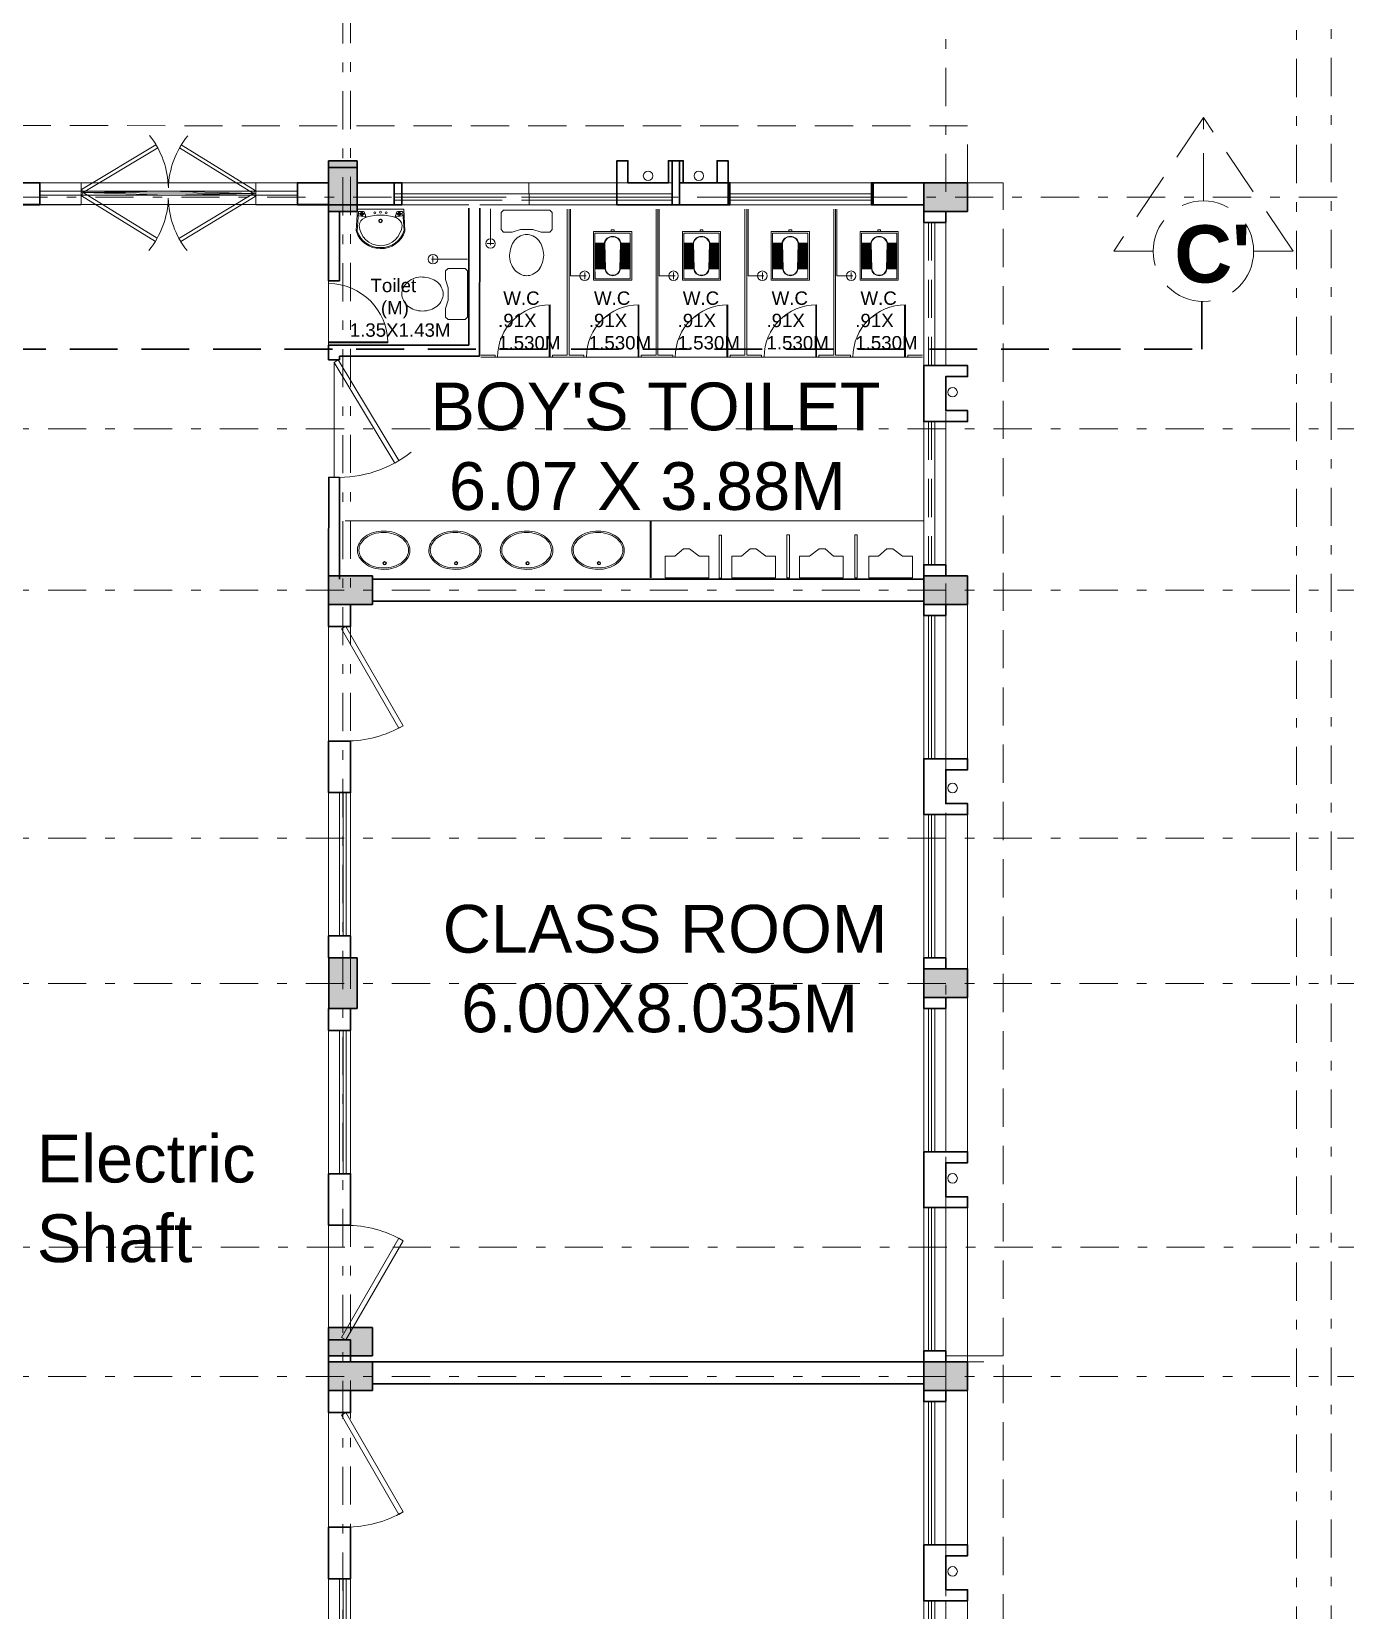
# Model space of a CAD drawing. Header units: millimetres. Extents: x 3614 to 12428, y -844 to 6844.
# Drawn here: x 5738.77 to 5752.53, y -312.84 to -296.31 of the extents above; entities that cross this region are included whole.
import ezdxf

# ---------------------------------------------------------------- set-up
doc = ezdxf.new("R2010")
doc.units = ezdxf.units.MM
doc.header["$LTSCALE"] = 40
doc.header["$MEASUREMENT"] = 0
for name, pattern in [('DASHDOT', [1, 0.5, -0.25, 0, -0.25]), ('DASHED', [0.75, 0.5, -0.25]), ('DASHED2', [0.375, 0.25, -0.125])]:
    doc.linetypes.add(name, pattern=pattern)
doc.layers.get('0').update_dxf_attribs({"linetype": 'CONTINUOUS', "lineweight": 20})
for name, color, linetype, lineweight in [('CLL LEV.', 15, 'CONTINUOUS', 18), ('Column', 252, 'CONTINUOUS', 30), ('Column Hatch', 253, 'CONTINUOUS', 13), ('CUBICAL TOILET', 160, 'CONTINUOUS', 15), ('Door', 54, 'CONTINUOUS', 18), ('elevation', 7, 'CONTINUOUS', 9), ('Fixture', 44, 'CONTINUOUS', 15), ('Furniture', 13, 'CONTINUOUS', 15), ('GRID', 134, 'DASHDOT', 13), ('Hidden', 30, 'DASHED', 18), ('Section', 72, 'DASHED2', 30), ('TEXT', 7, 'CONTINUOUS', 20), ('Ventilator', 6, 'DASHED', 18), ('Wall', 7, 'CONTINUOUS', 30), ('Window', 150, 'CONTINUOUS', 15), ('Window-Wall', 7, 'CONTINUOUS', 18)]:
    doc.layers.add(name, color=color, linetype=linetype, lineweight=lineweight)
doc.styles.add('DIM', font='arial.ttf')
doc.styles.add('L120', font='simplex.shx', dxfattribs={"height": 1})
doc.styles.add('Tabrej', font='GOTHIC.TTF')

# ---------------------------------------------------------------- blocks, each defined once
blk = doc.blocks.new('COLUMN 546')
at = {"layer": 'Column Hatch'}
h = blk.add_hatch(color=0, dxfattribs=at)
h.dxf.hatch_style = 1
h.paths.add_polyline_path([(0, 0), (0.3, 0), (0.3, 0.46), (0, 0.46)])
at = {"layer": 'Column'}
for p, q in [((0.3, 0.46), (0, 0.46)), ((0, 0.46), (0, 0)), ((0.3, 0), (0.3, 0.46)), ((0, 0), (0.3, 0))]:
    blk.add_line(p, q, dxfattribs=at)
blk = doc.blocks.new('WINDOW 1')
at = {"layer": 'CLL LEV.'}
for p, q in [((-0.115, -0.23), (-0.115, -0.46)), ((1.615, -0.23), (1.615, -0.46)), ((-0.115, -0.46), (1.615, -0.46))]:
    blk.add_line(p, q, dxfattribs=at)
at = {"layer": 'Window'}
for p, q in [((0, -0.051), (1.5, -0.051)), ((0, -0.081), (1.5, -0.081))]:
    blk.add_line(p, q, dxfattribs=at)
at = {"layer": 'Window-Wall'}
for p, q in [((0, 0), (1.5, 0)), ((0, -0.23), (0, 0)), ((1.5, 0), (1.5, -0.23)), ((0, -0.115), (1.5, -0.115)), ((1.5, -0.23), (0, -0.23))]:
    blk.add_line(p, q, dxfattribs=at)
blk = doc.blocks.new('SHAFT2')
at = {"layer": 'Fixture'}
blk.add_circle((0.302, 0.307), 0.05, dxfattribs=at)
at = {"layer": 'Wall'}
blk.add_lwpolyline([(0, 0.585), (0.46, 0.585), (0.46, 0.47), (0.23, 0.47), (0.23, 0.115), (0.46, 0.115), (0.46, 0), (0, 0), (0, 0.585)], dxfattribs=at)
blk = doc.blocks.new('VENT 2')
at = {"layer": 'Ventilator', "linetype": 'Continuous', "ltscale": 0.02}
for p, q in [((0, 0.182), (1.5, 0.182)), ((0, 0.152), (1.5, 0.152))]:
    blk.add_line(p, q, dxfattribs=at)
at = {"layer": 'Window-Wall'}
for p, q in [((0, 0.23), (1.5, 0.23)), ((0, 0), (0, 0.23)), ((1.5, 0.23), (1.5, 0)), ((0, 0.115), (1.5, 0.115)), ((1.5, 0), (0, 0))]:
    blk.add_line(p, q, dxfattribs=at)
blk = doc.blocks.new('*U18')
for p, q in [((0, 0), (0, -6)), ((40, 0), (40, -6))]:
    blk.add_line(p, q)
blk.add_lwpolyline([(0, 0), (34.64, 20), (35.52, 18.48), (0.87, -1.52)], close=True)
blk.add_arc((0, 0), 40, 0, 30)
blk = doc.blocks.new('DOOR1')
at = {"layer": 'Door'}
blk.add_line((0, 0), (1.2, 0), dxfattribs=at)
at = {"layer": 'Door', "xscale": 0.0300000000000013, "yscale": 0.0300000000000013, "zscale": 0.0300000000000013}
blk.add_blockref('*U18', (0, 0.18), dxfattribs=at)
blk = doc.blocks.new('class 1')
at = {"layer": 'Wall'}
for points in [[(0.23, -0.035), (0, -0.035), (0, -0.265), (0.23, -0.265), (0.23, -0.035)], [(0.23, -1.465), (0, -1.465), (0, -2.005), (0.23, -2.005), (0.23, -1.465)], [(0.23, -3.505), (0, -3.505), (0, -3.735), (0.23, -3.735), (0.23, -3.505)]]:
    blk.add_lwpolyline(points, dxfattribs=at)
at = {"layer": 'Wall', "rotation": 270}
for name, p in [('DOOR1', (0, -0.265)), ('VENT 2', (0, -2.005))]:
    blk.add_blockref(name, p, dxfattribs=at)
blk = doc.blocks.new('COLM 530')
at = {"layer": 'Column Hatch'}
h = blk.add_hatch(color=0, dxfattribs=at)
h.dxf.hatch_style = 1
h.paths.add_polyline_path([(5443.518, -633.795), (5443.218, -633.795), (5443.218, -634.325), (5443.518, -634.325)])
at = {"layer": 'Column'}
for p, q in [((5443.518, -633.795), (5443.218, -633.795)), ((5443.218, -633.795), (5443.218, -634.325)), ((5443.518, -634.325), (5443.518, -633.795)), ((5443.218, -634.325), (5443.518, -634.325))]:
    blk.add_line(p, q, dxfattribs=at)
blk = doc.blocks.new('BDHVBFH')
at = {"layer": 'Section', "color": 7, "linetype": 'ByBlock', "lineweight": 20, "ltscale": 0.05}
for p, q in [((5432.399, -574.787), (5431.461, -576.186)), ((5432.399, -575.66), (5432.399, -574.787)), ((5433.338, -576.186), (5432.399, -574.787)), ((5431.873, -576.186), (5431.461, -576.186)), ((5433.338, -576.186), (5432.925, -576.186))]:
    blk.add_line(p, q, dxfattribs=at)
blk.add_circle((5432.399, -576.186), 0.526, dxfattribs=at)
blk = doc.blocks.new('SEC CC')
at = {"layer": 'Section', "ltscale": 0.05}
for p, q in [((5650.526, -526.426), (5650.526, -525.926)), ((5675.879, -526.426), (5675.879, -525.926)), ((5650.526, -526.426), (5675.879, -526.426))]:
    blk.add_line(p, q, dxfattribs=at)
at = {"layer": 'Section'}
for p in [(218.124, 50.786), (243.496, 50.786)]:
    blk.add_blockref('BDHVBFH', p, dxfattribs=at)
at = {"layer": 'Section', "char_height": 0.6, "attachment_point": 1, "rotation": 1.0017, "style": 'Tabrej'}
for s, insert in [('{\\fArial|b1|i0|c0|p34;C}', (5650.265, -525.077)), ("{\\fArial|b1|i0|c0|p34;C'}", (5675.585, -525.134))]:
    blk.add_mtext_dynamic_manual_height_columns(s, width=20.54056, gutter_width=5, heights=[0], dxfattribs=dict(at, insert=insert))
blk = doc.blocks.new('GRID TY6')
at = {"layer": 'GRID', "lineweight": 18, "ltscale": 0.02}
for p, q in [((5453.3278, -290.0307), (5453.3278, -340.9309)), ((5447.0178, -290.2754), (5447.0178, -340.9309)), ((5447.0978, -290.2724), (5447.0978, -340.9309)), ((5457.3628, -291.727), (5457.3628, -340.9309)), ((5457.0008, -291.7377), (5457.0008, -340.9309)), ((5432.7255, -295.8856), (5508.2295, -295.8856)), ((5508.2295, -300.0006), (5432.7255, -300.0006)), ((5508.2295, -304.1156), (5432.7249, -304.1156)), ((5508.2295, -308.2306), (5432.7255, -308.2306))]:
    blk.add_line(p, q, dxfattribs=at)
at = {"layer": 'GRID', "color": 190, "lineweight": 18, "ltscale": 0.02}
for p, q in [((5508.2295, -298.3106), (5432.3268, -298.3106)), ((5508.2295, -302.5959), (5432.6614, -302.5959)), ((5508.2388, -306.8766), (5432.6783, -306.8766))]:
    blk.add_line(p, q, dxfattribs=at)
blk = doc.blocks.new('SHAFT')
at = {"layer": 'Fixture'}
blk.add_circle((-0.328, 0.302), 0.05, dxfattribs=at)
at = {"layer": 'Wall'}
blk.add_lwpolyline([(-0.655, 0), (-0.655, 0.46), (-0.54, 0.46), (-0.54, 0.23), (-0.115, 0.23), (-0.115, 0.46), (0, 0.46), (0, 0), (-0.655, 0)], dxfattribs=at)
blk = doc.blocks.new('Door - Left Hung 36 in.')
at = {"layer": 'Door'}
blk.add_line((0.75, -1.3), (35.93, -1.3), dxfattribs=at)
blk.add_lwpolyline([(0.75, -1.3), (0, 0), (31.18, 18), (31.93, 16.7)], close=True, dxfattribs=at)
blk.add_arc((0, 0), 36, 0, 37.31013, dxfattribs=at)
blk = doc.blocks.new('ENGLISH SHEET')
at = {"layer": 'Fixture'}
for p, q in [((4663.798, 251.204), (4663.773, 251.179)), ((4663.773, 251.179), (4663.773, 250.696)), ((4663.976, 251.204), (4663.798, 251.204)), ((4664.002, 251.179), (4663.976, 251.204)), ((4663.976, 251.001), (4664.002, 251.09)), ((4664.002, 251.09), (4664.002, 251.179)), ((4663.976, 250.874), (4663.976, 251.001)), ((4663.976, 251.001), (4663.976, 250.874)), ((4664.002, 250.785), (4663.976, 250.874)), ((4664.002, 250.696), (4664.002, 250.785)), ((4663.773, 250.696), (4663.798, 250.67)), ((4663.798, 250.67), (4663.976, 250.67)), ((4663.976, 250.67), (4664.002, 250.696))]:
    blk.add_line(p, q, dxfattribs=at)
blk.add_lwpolyline([(4664.459, 250.937, 0.117036), (4664.443, 251.003, 0.104338), (4664.396, 251.063, 0.09029), (4664.321, 251.105, 0.09898), (4664.243, 251.115, 0.08237), (4664.159, 251.101, 0.09029), (4664.09, 251.063, 0.104338), (4664.043, 251.003, 0.117036), (4664.027, 250.937, 0.117036), (4664.043, 250.871, 0.104338), (4664.09, 250.811, 0.09029), (4664.159, 250.773, 0.08237), (4664.243, 250.759, 0.08237), (4664.327, 250.773, 0.09029), (4664.396, 250.811, 0.104338), (4664.443, 250.871, 0.117036)], format="xyb", close=True, dxfattribs=at)
blk = doc.blocks.new('RSA BASIN 9')
for points in [[(-0.1, -16.2, 0.340881), (10.04, -9, 0.074195), (10.06, -8.89), (9.53, 0), (-9.54, 0), (-10.02, -8.77, 0.082611), (-9.96, -9.15, 0.330812), (-0.1, -16.2)], [(0, -15.03, 0.391482), (8.86, -6.67, 0.252869), (6.53, -3.51, 0.087242), (0.02, -2.46, 0.079484), (-6.53, -3.51, 0.2542), (-8.82, -6.67, 0.39026), (0, -15.03)], [(-8.57, -1.96, -0.907437), (-8.45, -1.81), (-7.52, -2.57, -0.907437), (-7.64, -2.72)], [(-8.2, -1.64, -0.907437), (-8.07, -1.49), (-7.14, -2.25, -0.907437), (-7.27, -2.4)], [(-7.82, -1.32, -0.907437), (-7.7, -1.17), (-6.77, -1.93, -0.907437), (-6.89, -2.08)], [(7.82, -1.32, 0.907437), (7.7, -1.17), (6.77, -1.93, 0.907437), (6.89, -2.08)], [(8.2, -1.64, 0.907437), (8.07, -1.49), (7.14, -2.25, 0.907437), (7.27, -2.4)], [(8.57, -1.96, 0.907437), (8.45, -1.81), (7.52, -2.57, 0.907437), (7.64, -2.72)]]:
    blk.add_lwpolyline(points, format="xyb", close=True)
for points in [[(-5.93, -3.31), (-6.16, -2.95, -0.183787), (-6.22, -2.68, 0.126662), (-6.25, -2.43), (-6.59, -1.44, 0.35453), (-7.05, -0.98), (-8.75, -0.98, 0.414214), (-9.14, -1.37), (-9.56, -9.09, 0.329849), (-0.07, -15.81, 0.338736), (9.65, -8.94, 0.075632), (9.66, -8.82), (9.14, -1.37, 0.414214), (8.75, -0.98), (7.05, -0.98, 0.35453), (6.59, -1.44), (6.25, -2.43, 0.126662), (6.22, -2.68, -0.183787), (6.16, -2.95), (5.93, -3.31)], [(-6.18, -3.39), (-6.24, -3.29, 0.220542), (-6.52, -3.11), (-8.75, -2.78, -0.361119), (-9.19, -2.35)], [(6.18, -3.39), (6.24, -3.29, -0.220542), (6.52, -3.11), (8.75, -2.78, 0.358803), (9.21, -2.33, 0.358803)]]:
    blk.add_lwpolyline(points, format="xyb")
for centre, radius in [((-2.35, -1.56), 0.399), ((0, -4.82), 0.771), ((0, -4.82), 0.602), ((0, -1.23), 0.399), ((2.28, -1.51), 0.399)]:
    blk.add_circle(centre, radius)
blk = doc.blocks.new('RSA CL6')
for p, q in [((5.51, 3.48), (5.51, 7.28)), ((5.91, 3.47), (5.91, 7.28)), ((6.3, 3.46), (6.3, 7.28)), ((6.69, 3.45), (6.69, 7.28)), ((7.09, 3.44), (7.09, 7.28)), ((7.48, 3.43), (7.48, 7.28)), ((7.87, 3.42), (7.87, 7.28)), ((8.27, 3.41), (8.27, 7.28)), ((8.66, 3.4), (8.66, 7.28)), ((9.06, 3.39), (9.06, 7.28)), ((9.45, 3.38), (9.45, 7.28)), ((9.84, 3.37), (9.84, 7.28)), ((10.24, 3.36), (10.24, 7.28)), ((10.63, 3.35), (10.63, 7.28)), ((11.02, 3.34), (11.02, 7.28)), ((11.42, 3.33), (11.42, 7.28)), ((11.81, 3.32), (11.81, 7.28)), ((12.2, 3.31), (12.2, 7.28)), ((12.6, 3.31), (12.6, 7.28)), ((12.99, 3.3), (12.99, 7.28)), ((13.39, 3.29), (13.39, 7.28)), ((13.78, 3.28), (13.78, 7.28)), ((14.17, 3.27), (14.17, 7.28)), ((14.57, 3.26), (14.57, 7.28)), ((14.96, 3.25), (14.96, 7.28)), ((15.35, 3.24), (15.35, 7.28)), ((15.75, 3.23), (15.75, 7.28)), ((16.14, 3.22), (16.14, 7.28)), ((16.14, 7.28), (16.14, 3.22)), ((5.51, -7.28), (5.51, -3.47)), ((5.91, -7.28), (5.91, -3.45)), ((6.3, -7.28), (6.3, -3.44)), ((6.69, -7.28), (6.69, -3.43)), ((7.09, -7.28), (7.09, -3.42)), ((7.48, -7.28), (7.48, -3.41)), ((7.87, -7.28), (7.87, -3.4)), ((8.27, -7.28), (8.27, -3.39)), ((8.66, -7.28), (8.66, -3.38)), ((9.06, -7.28), (9.06, -3.37)), ((9.45, -7.28), (9.45, -3.36)), ((9.84, -7.28), (9.84, -3.34)), ((10.24, -7.28), (10.24, -3.33)), ((10.63, -7.28), (10.63, -3.32)), ((11.02, -7.28), (11.02, -3.31)), ((11.42, -7.28), (11.42, -3.3)), ((11.81, -7.28), (11.81, -3.29)), ((12.2, -7.28), (12.2, -3.28)), ((12.6, -7.28), (12.6, -3.27)), ((12.99, -7.28), (12.99, -3.26)), ((13.39, -7.28), (13.39, -3.24)), ((13.78, -7.28), (13.78, -3.23)), ((14.17, -7.28), (14.17, -3.22)), ((14.57, -7.28), (14.57, -3.21)), ((14.96, -7.28), (14.96, -3.2)), ((15.35, -7.28), (15.35, -3.19)), ((15.75, -7.28), (15.75, -3.18)), ((16.14, -3.17), (16.14, -7.28)), ((16.14, -7.28), (16.14, -3.17))]:
    blk.add_line(p, q)
for points in [[(0.79, 7.87), (20.87, 7.87), (20.87, -7.87), (0.79, -7.87)], [(1.38, 7.28), (20.28, 7.28), (20.28, -7.28), (1.38, -7.28)]]:
    blk.add_lwpolyline(points, close=True)
blk.add_lwpolyline([(0.79, -0.59), (0, -0.59), (0, 0.59), (0.79, 0.59)])
for points in [[(5.51, 3.48), (16.14, 3.22, -0.899983), (16.14, -3.17), (5.54, -3.47, -0.799392)], [(5.53, 3.28), (16.13, 3.02, -0.897689), (16.12, -2.97), (5.56, -3.27, -0.793494), (5.53, 3.28)]]:
    blk.add_lwpolyline(points, format="xyb", close=True)
blk = doc.blocks.new('RH 1200')
for p, q in [((21, 0), (21, 43.3)), ((21.7, 0), (21.7, 43.3)), ((-21.7, 0), (21.7, 0)), ((21.7, 0), (21, 0))]:
    blk.add_line(p, q)
at = {"extrusion": (0, 0, -1)}
blk.add_ellipse((21.7, 0), major_axis=(-30.6, 30.6), ratio=1, start_param=5.497787, end_param=7.068583, dxfattribs=at)
blk = doc.blocks.new('HJK')
at = {"layer": 'Door', "ltscale": 20}
blk.add_line((3658.233, -481.12), (3658.908, -481.12), dxfattribs=at)
at = {"layer": 'Door', "ltscale": 20, "xscale": 0.014287499999341, "yscale": 0.014287499999341, "zscale": 0.014287499999341, "rotation": 359.999999999943}
blk.add_blockref('RH 1200', (3658.571, -481.12), dxfattribs=at)
blk = doc.blocks.new('RSA BASIN 2')
for points in [[(10.67, -8.12, 0.12976), (9.97, -5.22, 0.106426), (7.61, -2.47, 0.084431), (4.27, -0.72, 0.073534), (0, 0, 0.073534), (-4.29, -0.55, 0.084431), (-7.7, -2.16, 0.106426), (-10.17, -4.82, 0.12976), (-10.98, -7.69, 0.12976), (-10.28, -10.59, 0.106426), (-7.92, -13.34, 0.084431), (-4.58, -15.09, 0.073534), (-0.31, -15.81, 0.073534), (3.98, -15.26, 0.084431), (7.39, -13.64, 0.106426), (9.85, -10.99, 0.12976)], [(10.08, -7.9, 0.119977), (9.45, -5.5, 0.106426), (7.25, -2.94, 0.084431), (4.08, -1.28, 0.073534), (-0.01, -0.59, 0.073534), (-4.13, -1.12, 0.084431), (-7.36, -2.65, 0.106426), (-9.66, -5.12, 0.12976), (-10.39, -7.7, 0.009633), (-10.39, -7.9, 0.119977), (-9.76, -10.31, 0.106426), (-7.57, -12.87, 0.084431), (-4.4, -14.53, 0.073534), (-0.3, -15.22, 0.073534), (3.82, -14.69, 0.084431), (7.05, -13.16, 0.106426), (9.35, -10.69, 0.12976), (10.08, -8.11, 0.009633)]]:
    blk.add_lwpolyline(points, format="xyb", close=True)
for radius in [0.7, 0.479]:
    blk.add_circle((-0.47, -2.53), radius)
blk = doc.blocks.new('Urinal 1')
for p, q in [((0, 9), (9, 9)), ((0, 9), (0, -9)), ((9, 9), (9, 5)), ((12, 1), (9, 5)), ((12, -1.5), (12, 1)), ((9, -5), (12, -1.5)), ((9, -9), (9, -5)), ((0, -9), (9, -9))]:
    blk.add_line(p, q)
blk = doc.blocks.new('rtg')
at = {"layer": 'Door', "ltscale": 0.05}
blk.add_line((5064.361, -255.623), (5064.361, -256.826), dxfattribs=at)
at = {"layer": 'Door'}
blk.add_lwpolyline([(5064.361, -255.623), (5064.317, -255.597), (5063.682, -256.65), (5063.726, -256.676)], close=True, dxfattribs=at)
blk.add_arc((5064.319, -255.593), 1.234, 231.6585, 271.9391, dxfattribs=at)

msp = doc.modelspace()

# ---------------------------------------------------------------- linework, layer by layer
at = {"layer": 'CLL LEV.'}
for p, q in [((5748.3405, -298.1891), (5748.5705, -298.1891)), ((5748.3405, -298.1891), (5748.5705, -298.1891)), ((5748.3405, -299.9191), (5748.5705, -299.9191)), ((5748.3405, -300.2741), (5748.5705, -300.2741)), ((5748.3405, -302.0041), (5748.5705, -302.0041))]:
    msp.add_line(p, q, dxfattribs=at)
at = {"layer": 'CUBICAL TOILET', "ltscale": 0.01}
for p, q in [((5744.3785, -298.1661), (5744.3785, -299.6961)), ((5744.3985, -298.1661), (5744.3985, -299.6961)), ((5745.3085, -298.1661), (5745.3085, -299.6961)), ((5745.3285, -298.1661), (5745.3285, -299.6961)), ((5746.2385, -298.1661), (5746.2385, -299.6961)), ((5746.2585, -298.1661), (5746.2585, -299.6961)), ((5747.1685, -298.1661), (5747.1685, -299.6961)), ((5747.1885, -298.1661), (5747.1885, -299.6961)), ((5743.4735, -299.6961), (5743.6235, -299.6961)), ((5743.4735, -299.7161), (5743.6235, -299.7161)), ((5743.6235, -299.6961), (5743.6235, -299.7161)), ((5744.2235, -299.6961), (5744.3785, -299.6961)), ((5744.2235, -299.6961), (5744.2235, -299.7161)), ((5744.5535, -299.7161), (5744.2235, -299.7161)), ((5744.3985, -299.6961), (5744.5535, -299.6961)), ((5744.5535, -299.6961), (5744.5535, -299.7161)), ((5745.1535, -299.6961), (5745.3085, -299.6961)), ((5745.1535, -299.6961), (5745.1535, -299.7161)), ((5745.4835, -299.7161), (5745.1535, -299.7161)), ((5745.3285, -299.6961), (5745.4835, -299.6961)), ((5745.4835, -299.6961), (5745.4835, -299.7161)), ((5746.0835, -299.6961), (5746.2385, -299.6961)), ((5746.0835, -299.6961), (5746.0835, -299.7161)), ((5746.4135, -299.7161), (5746.0835, -299.7161)), ((5746.2585, -299.6961), (5746.4135, -299.6961)), ((5746.4135, -299.6961), (5746.4135, -299.7161)), ((5747.0135, -299.6961), (5747.1685, -299.6961)), ((5747.0135, -299.6961), (5747.0135, -299.7161)), ((5747.3435, -299.7161), (5747.0135, -299.7161)), ((5747.1885, -299.6961), (5747.3435, -299.6961)), ((5747.3435, -299.6961), (5747.3435, -299.7161)), ((5747.9435, -299.6961), (5748.0985, -299.6961)), ((5747.9435, -299.6961), (5747.9435, -299.7161)), ((5747.9435, -299.7184), (5747.9435, -299.7084)), ((5747.9435, -299.7161), (5748.0985, -299.7161))]:
    msp.add_line(p, q, dxfattribs=at)
at = {"layer": 'CUBICAL TOILET', "ltscale": 0.05}
for p, q in [((5745.2459, -302.0271), (5745.2459, -301.429)), ((5745.2459, -301.429), (5745.2584, -301.429)), ((5745.2584, -302.0271), (5745.2584, -301.429))]:
    msp.add_line(p, q, dxfattribs=at)
at = {"layer": 'Door'}
msp.add_line((5739.2923, -297.9928), (5741.1119, -298.0033), dxfattribs=at)
at = {"layer": 'Door', "ltscale": 20}
msp.add_line((5741.8803, -298.9159), (5741.8803, -299.5909), dxfattribs=at)
at = {"layer": 'Fixture'}
for p, q in [((5742.0524, -301.429), (5745.2459, -301.429)), ((5748.1105, -301.429), (5745.2584, -301.429))]:
    msp.add_line(p, q, dxfattribs=at)
for points in [[(5745.994, -301.5776), (5745.994, -302.0276), (5745.969, -302.0276), (5745.969, -301.5776)], [(5746.704, -301.5771), (5746.704, -302.0271), (5746.679, -302.0271), (5746.679, -301.5771)], [(5747.389, -301.5771), (5747.389, -302.0271), (5747.414, -302.0271), (5747.414, -301.5771)]]:
    msp.add_lwpolyline(points, close=True, dxfattribs=at)
at = {"layer": 'Furniture', "ltscale": 0.05}
for p, q in [((5743.5747, -298.5418), (5743.5746, -298.1633)), ((5744.411, -298.1661), (5744.411, -298.8632)), ((5745.341, -298.1661), (5745.341, -298.8632)), ((5746.271, -298.1661), (5746.271, -298.8632)), ((5747.201, -298.1661), (5747.201, -298.8632)), ((5742.9725, -298.6552), (5742.9725, -298.7235)), ((5743.5405, -298.526), (5743.6088, -298.5259)), ((5742.9566, -298.6893), (5743.3352, -298.6893)), ((5744.561, -298.8973), (5744.561, -298.829)), ((5744.6711, -298.8911), (5744.6711, -298.8227)), ((5745.491, -298.8973), (5745.491, -298.829)), ((5746.421, -298.8973), (5746.421, -298.829)), ((5747.351, -298.8973), (5747.351, -298.829)), ((5744.5769, -298.8632), (5744.411, -298.8632)), ((5745.5069, -298.8632), (5745.341, -298.8632)), ((5746.4369, -298.8632), (5746.271, -298.8632)), ((5747.3669, -298.8632), (5747.201, -298.8632))]:
    msp.add_line(p, q, dxfattribs=at)
for centre in [(5743.5747, -298.5259), (5742.9725, -298.6893), (5744.561, -298.8632), (5745.491, -298.8632), (5746.421, -298.8632), (5747.351, -298.8632)]:
    msp.add_circle(centre, 0.05, dxfattribs=at)
at = {"layer": 'Hidden', "ltscale": 0.02}
for p, q in [((5748.5705, -297.2943), (5737.8455, -297.2912)), ((5748.5705, -297.8887), (5748.5705, -297.2943)), ((5748.5705, -297.8887), (5748.9406, -297.8887)), ((5748.9406, -310.1721), (5748.9406, -297.8887)), ((5748.3406, -310.2341), (5748.9406, -310.2341)), ((5748.9406, -318.466), (5748.9406, -310.2341))]:
    msp.add_line(p, q, dxfattribs=at)
at = {"layer": 'Hidden', "ltscale": 0.05}
msp.add_line((5748.3406, -310.1721), (5748.9406, -310.1721), dxfattribs=at)
at = {"layer": 'Ventilator', "ltscale": 0.02}
for p, q in [((5743.3156, -298.041), (5742.5656, -298.041)), ((5743.3156, -298.071), (5742.5656, -298.071)), ((5744.898, -298.0411), (5742.648, -298.0411)), ((5744.898, -298.0711), (5742.648, -298.0711)), ((5748.1615, -298.3041), (5748.1615, -299.8041)), ((5748.1915, -298.3041), (5748.1915, -299.8041)), ((5748.1615, -300.3891), (5748.1615, -301.8891)), ((5748.1915, -300.3891), (5748.1915, -301.8891))]:
    msp.add_line(p, q, dxfattribs=at)
at = {"layer": 'Wall', "ltscale": 0.05}
for p, q in [((5743.3465, -299.5891), (5743.3467, -298.1541)), ((5743.4615, -299.7061), (5743.4617, -298.1541)), ((5741.8805, -298.1891), (5741.8805, -298.9159)), ((5741.9953, -298.9159), (5741.9953, -298.1891)), ((5741.8803, -298.9159), (5741.9953, -298.9159)), ((5741.8803, -298.9159), (5741.9953, -298.9159)), ((5741.8802, -299.7441), (5741.8803, -299.5909)), ((5741.8803, -299.5909), (5743.3465, -299.5911)), ((5741.9952, -299.7441), (5741.8802, -299.7441)), ((5741.9952, -299.7059), (5743.4615, -299.7061)), ((5741.9952, -299.7441), (5741.9952, -299.7059)), ((5741.8805, -302.0385), (5741.8807, -300.9734)), ((5741.9957, -300.9735), (5741.8807, -300.9734)), ((5741.9955, -302.0385), (5741.9957, -300.9727))]:
    msp.add_line(p, q, dxfattribs=at)
at = {"layer": 'Wall'}
for p, q in [((5742.3405, -302.0391), (5748.1105, -302.0391)), ((5748.1105, -302.2691), (5742.3405, -302.2691)), ((5742.3405, -302.2691), (5748.1105, -302.2691)), ((5742.3405, -310.2341), (5748.1105, -310.2341)), ((5742.3405, -310.4641), (5748.1105, -310.4641))]:
    msp.add_line(p, q, dxfattribs=at)
at = {"layer": 'Wall', "ltscale": 0.05}
for points in [[(5738.8581, -298.1187), (5738.5306, -298.1187), (5738.5306, -297.8887), (5738.8581, -297.8887), (5738.8581, -298.1187)], [(5738.8581, -298.1191), (5738.5306, -298.1191), (5738.5306, -297.8891), (5738.8581, -297.8891), (5738.8581, -298.1191)], [(5738.8581, -298.1191), (5738.5306, -298.1191), (5738.5306, -297.8891), (5738.8581, -297.8891), (5738.8581, -298.1191)], [(5741.553, -298.1187), (5741.8805, -298.1187), (5741.8805, -297.8887), (5741.553, -297.8887), (5741.553, -298.1187)], [(5741.553, -298.1191), (5741.8805, -298.1191), (5741.8805, -297.8891), (5741.553, -297.8891), (5741.553, -298.1191)], [(5741.553, -298.1191), (5741.8805, -298.1191), (5741.8805, -297.8891), (5741.553, -297.8891), (5741.553, -298.1191)]]:
    msp.add_lwpolyline(points, dxfattribs=at)
for points in [[(5742.5656, -297.8889), (5742.1805, -297.8889), (5742.1805, -298.1189), (5742.5656, -298.1189)], [(5747.563, -298.1191), (5748.1105, -298.1191), (5748.1105, -297.8887), (5747.563, -297.8887)]]:
    msp.add_lwpolyline(points, close=True, dxfattribs=at)
at = {"layer": 'Wall'}
for points in [[(5742.648, -298.1191), (5742.648, -297.8891), (5742.1805, -297.8891), (5742.1805, -298.1191), (5742.648, -298.1191)], [(5746.0818, -298.1191), (5746.0818, -297.8891), (5745.553, -297.8891), (5745.553, -298.1191), (5746.0818, -298.1191)], [(5748.1105, -298.1191), (5748.1105, -297.8891), (5747.5818, -297.8891), (5747.5818, -298.1191), (5748.1105, -298.1191)], [(5748.3405, -298.1891), (5748.3405, -298.3041), (5748.1105, -298.3041), (5748.1105, -298.1891), (5748.3405, -298.1891)], [(5748.3405, -298.3041), (5748.3405, -298.1891), (5748.1105, -298.1891), (5748.1105, -298.3041), (5748.3405, -298.3041)], [(5748.3405, -302.0041), (5748.3405, -301.8891), (5748.1105, -301.8891), (5748.1105, -302.0041), (5748.3405, -302.0041)], [(5748.3405, -302.0041), (5748.3405, -301.8891), (5748.1105, -301.8891), (5748.1105, -302.0041), (5748.3405, -302.0041)], [(5742.1105, -302.3041), (5741.8805, -302.3041), (5741.8805, -302.5341), (5742.1105, -302.5341), (5742.1105, -302.3041)], [(5748.3405, -302.3041), (5748.3405, -302.4191), (5748.1105, -302.4191), (5748.1105, -302.3041), (5748.3405, -302.3041)], [(5742.1105, -303.7341), (5741.8805, -303.7341), (5741.8805, -304.2741), (5742.1105, -304.2741), (5742.1105, -303.7341)], [(5742.1105, -305.7741), (5741.8805, -305.7741), (5741.8805, -306.0041), (5742.1105, -306.0041), (5742.1105, -305.7741)], [(5748.3405, -306.1191), (5748.3405, -306.0041), (5748.1105, -306.0041), (5748.1105, -306.1191), (5748.3405, -306.1191)], [(5748.3405, -306.0041), (5748.3405, -306.1191), (5748.1105, -306.1191), (5748.1105, -306.0041), (5748.3405, -306.0041)], [(5748.3405, -306.4191), (5748.3405, -306.5341), (5748.1105, -306.5341), (5748.1105, -306.4191), (5748.3405, -306.4191)], [(5748.3405, -306.5341), (5748.3405, -306.4191), (5748.1105, -306.4191), (5748.1105, -306.5341), (5748.3405, -306.5341)], [(5742.1105, -306.7641), (5741.8805, -306.7641), (5741.8805, -306.5341), (5742.1105, -306.5341), (5742.1105, -306.7641)], [(5742.1105, -308.8041), (5741.8805, -308.8041), (5741.8805, -308.2641), (5742.1105, -308.2641), (5742.1105, -308.8041)], [(5742.1105, -310.2341), (5741.8805, -310.2341), (5741.8805, -310.0041), (5742.1105, -310.0041), (5742.1105, -310.2341)], [(5748.3405, -310.2341), (5748.3405, -310.1191), (5748.1105, -310.1191), (5748.1105, -310.2341), (5748.3405, -310.2341)], [(5748.3405, -310.5341), (5748.3405, -310.6491), (5748.1105, -310.6491), (5748.1105, -310.5341), (5748.3405, -310.5341)], [(5748.3405, -310.6491), (5748.3405, -310.5341), (5748.1105, -310.5341), (5748.1105, -310.6491), (5748.3405, -310.6491)]]:
    msp.add_lwpolyline(points, dxfattribs=at)
at = {"layer": 'Window', "ltscale": 0.05}
for p, q in [((5739.2899, -297.8891), (5738.8581, -297.8891)), ((5738.8581, -297.9776), (5741.553, -297.9776)), ((5738.8581, -297.978), (5739.2899, -297.978)), ((5739.2899, -297.8891), (5739.2899, -298.1191)), ((5741.553, -297.8891), (5741.1185, -297.8891)), ((5741.1185, -297.8891), (5741.1185, -298.1191)), ((5741.1185, -297.978), (5741.553, -297.978)), ((5738.8581, -298.0193), (5741.553, -298.0193)), ((5738.8581, -298.0197), (5739.2899, -298.0197)), ((5739.2899, -298.1191), (5738.8581, -298.1191)), ((5741.1185, -298.0197), (5741.553, -298.0197)), ((5741.553, -298.1191), (5741.1185, -298.1191))]:
    msp.add_line(p, q, dxfattribs=at)
at = {"layer": 'Window-Wall'}
for p, q in [((5742.648, -297.8891), (5742.533, -297.8891)), ((5743.3156, -297.8889), (5742.5656, -297.8889)), ((5743.3156, -298.0039), (5742.5656, -298.0039)), ((5742.648, -298.1191), (5742.648, -297.8891)), ((5742.648, -297.8891), (5744.898, -297.8891)), ((5744.898, -298.0041), (5742.648, -298.0041)), ((5744.898, -297.8891), (5744.898, -298.1191)), ((5748.1105, -297.8891), (5745.553, -297.8891)), ((5746.0818, -297.8891), (5745.9668, -297.8891)), ((5747.5818, -297.8891), (5747.6968, -297.8891)), ((5743.3467, -298.1191), (5742.648, -298.1191)), ((5744.898, -298.1191), (5743.4617, -298.1191)), ((5748.1105, -298.3041), (5748.1105, -299.8041)), ((5748.3405, -298.3041), (5748.1105, -298.3041)), ((5748.2255, -298.3041), (5748.2255, -299.8041)), ((5748.3405, -299.8041), (5748.3405, -298.3041)), ((5748.1105, -299.8041), (5748.3405, -299.8041)), ((5748.1105, -300.3891), (5748.1105, -301.8891)), ((5748.3405, -300.3891), (5748.1105, -300.3891)), ((5748.2255, -300.3891), (5748.2255, -301.8891)), ((5748.3405, -301.8891), (5748.3405, -300.3891)), ((5748.1105, -301.8891), (5748.3405, -301.8891)), ((5748.1105, -301.8891), (5748.3405, -301.8891))]:
    msp.add_line(p, q, dxfattribs=at)
at = {"layer": 'Window-Wall', "ltscale": 0.05}
msp.add_lwpolyline([(5738.8581, -298.1187), (5741.553, -298.1187), (5741.553, -297.8887), (5738.8581, -297.8887)], close=True, dxfattribs=at)

# ---------------------------------------------------------------- block references
for name, p in [('GRID TY6', (295.0127, -2.1555)), ('COLM 530', (298.6627, 327.7908))]:
    msp.add_blockref(name, p)
at = {"color": 7, "extrusion": (0, 0, -1), "xscale": -1, "zscale": -1}
msp.add_blockref('COLUMN 546', (-5741.8805, -298.1212), dxfattribs=at)
at = {"linetype": 'ByBlock', "extrusion": (0, 0, -1), "xscale": -1, "zscale": -1, "rotation": 269.9977213698144}
msp.add_blockref('SHAFT2', (-5746.063, -298.1192), dxfattribs=at)
at = {"color": 7, "extrusion": (0, 0, -1), "xscale": -1, "zscale": -1, "rotation": 90}
for p in [(-5748.1105, -297.8887), (-5748.1105, -297.8891)]:
    msp.add_blockref('COLUMN 546', p, dxfattribs=at)
at = {"color": 7, "extrusion": (0, 0, -1), "zscale": -1}
for p, rotation in [((-5741.8805, -302.3041), 90.00000000000001), ((-5748.1105, -302.3041), 90.00000000000001), ((-5748.1105, -306.4191), 90.00000000000001), ((-5741.8805, -310.1721), 90.00000000000004), ((-5741.8805, -310.5341), 90.00000000000004), ((-5748.1105, -310.5341), 90.00000000000004)]:
    msp.add_blockref('COLUMN 546', p, dxfattribs=dict(at, rotation=rotation))
at = {"linetype": 'ByBlock', "extrusion": (0, 0, -1), "zscale": -1, "rotation": 180}
msp.add_blockref('SHAFT2', (-5748.1105, -303.9191), dxfattribs=at)
at = {"linetype": 'ByBlock'}
for name, p in [('SHAFT2', (5748.1105, -308.6191)), ('class 1', (5741.8805, -310.4991)), ('SHAFT2', (5748.1105, -312.7341))]:
    msp.add_blockref(name, p, dxfattribs=at)
at = {"layer": 'CLL LEV.', "rotation": 90}
for p in [(5748.1105, -303.9191), (5748.1105, -306.0041)]:
    msp.add_blockref('WINDOW 1', p, dxfattribs=at)
at = {"layer": 'CLL LEV.', "extrusion": (0, 0, -1), "zscale": -1, "rotation": 270}
for p in [(-5748.1105, -306.5341), (-5748.1105, -308.6191), (-5748.1105, -310.6491), (-5748.1105, -312.7341)]:
    msp.add_blockref('WINDOW 1', p, dxfattribs=at)
at = {"layer": 'Door'}
for p, xscale, yscale, zscale, rotation in [((5739.2925, -297.9604), 0.02527777777113461, 0.02527777777113461, 0.02527777777113461, 1.06437811854871), ((5741.1117, -298.0348), 0.0252777777711346, 0.0252777777711346, 0.0252777777711346, 181.0643781177836)]:
    msp.add_blockref('Door - Left Hung 36 in.', p, dxfattribs=dict(at, xscale=xscale, yscale=yscale, zscale=zscale, rotation=rotation))
at = {"layer": 'Door', "extrusion": (0, 0, -1), "zscale": -0.0252777777770783}
for p, xscale, yscale, rotation in [((-5741.112, -297.97), 0.0252777777711346, 0.0252777777711346, 1.671958642822663), ((-5739.2921, -298.0251), 0.02527777777113459, 0.02527777777113459, 181.6719586420575)]:
    msp.add_blockref('Door - Left Hung 36 in.', p, dxfattribs=dict(at, xscale=xscale, yscale=yscale, rotation=rotation))
at = {"layer": 'Door', "ltscale": 20, "extrusion": (0, 0, -1), "xscale": -0.0142875000055938, "yscale": 0.0142875000055938, "zscale": -0.0142875000055938, "rotation": 89.99999998541095}
msp.add_blockref('RH 1200', (-5741.8803, -299.2538), dxfattribs=at)
at = {"layer": 'Door', "xscale": 0.8888888890196541, "yscale": 0.8888888890196541, "zscale": 0.8888888890196541}
for p in [(2491.8605, 127.946), (2492.7905, 127.946), (2493.7205, 127.946), (2494.6505, 127.946), (2495.5805, 127.946)]:
    msp.add_blockref('HJK', p, dxfattribs=at)
at = {"layer": 'Door', "xscale": -1}
msp.add_blockref('rtg', (10806.2986, -44.1475), dxfattribs=at)
at = {"layer": 'elevation', "xscale": -1}
for p, rotation in [((5994.6474, 4365.6092), 90.00298706382326), ((10407.0655, -550.7461), 359.9907298551452)]:
    msp.add_blockref('ENGLISH SHEET', p, dxfattribs=dict(at, rotation=rotation))
at = {"layer": 'Fixture', "extrusion": (0, 0, -1), "xscale": -0.0253999999957461, "yscale": 0.0253999999957461, "zscale": -0.0253999999957461, "rotation": 89.99701293600033}
for p in [(-5744.8535, -298.3807), (-5745.7835, -298.3807), (-5746.7135, -298.3807), (-5747.6435, -298.3807)]:
    msp.add_blockref('RSA CL6', p, dxfattribs=at)
at = {"layer": 'Fixture'}
for name, p, xscale, yscale, zscale, rotation in [('RSA BASIN 2', (5742.4557, -301.9372), 0.0253999999967459, 0.0253999999967459, 0.0253999999967459, 180.7446019525842), ('RSA BASIN 2', (5743.2036, -301.9372), 0.0253999999967459, 0.0253999999967459, 0.0253999999967459, 180.7446019525842), ('RSA BASIN 2', (5743.9515, -301.9372), 0.0253999999967459, 0.0253999999967459, 0.0253999999967459, 180.7446019525842), ('RSA BASIN 2', (5744.6994, -301.9372), 0.0253999999967459, 0.0253999999967459, 0.0253999999967459, 180.7446019525842), ('Urinal 1', (5745.6329, -302.0271), -0.0253999999949883, 0.0253999999949883, 0.0253999999949883, 270), ('Urinal 1', (5746.3304, -302.0271), -0.0253999999949883, 0.0253999999949883, 0.0253999999949883, 270), ('Urinal 1', (5747.0402, -302.0271), 0.0253999999949883, 0.0253999999949883, 0.0253999999949883, 90.00000000000001), ('Urinal 1', (5747.7629, -302.0271), -0.0253999999949883, 0.0253999999949883, 0.0253999999949883, 270)]:
    msp.add_blockref(name, p, dxfattribs=dict(at, xscale=xscale, yscale=yscale, zscale=zscale, rotation=rotation))
at = {"layer": 'Furniture', "ltscale": 10000, "extrusion": (0, 0, -1), "xscale": -0.0254326166754069, "yscale": 0.0254326166754069, "zscale": -0.0254326166754069, "rotation": 0.009270144841835304}
msp.add_blockref('RSA BASIN 9', (-5742.4238, -298.166), dxfattribs=at)
at = {"layer": 'Section'}
msp.add_blockref('SEC CC', (75.1438, 226.7939), dxfattribs=at)
at = {"layer": 'Wall', "extrusion": (0, 0, -1), "xscale": -1, "zscale": -1}
msp.add_blockref('SHAFT', (-5745.553, -298.1191), dxfattribs=at)
at = {"layer": 'Wall', "color": 7, "extrusion": (0, 0, -1), "xscale": -1, "zscale": -1}
msp.add_blockref('COLUMN 546', (-5741.8805, -298.1891), dxfattribs=at)
at = {"layer": 'Wall', "extrusion": (0, 0, -1), "zscale": -1}
for name, p, rotation in [('VENT 2', (-5743.978, -297.8892), 179.9977213698145), ('VENT 2', (-5741.8805, -308.2641), 90), ('DOOR1', (-5741.8805, -310.0041), 90)]:
    msp.add_blockref(name, p, dxfattribs=dict(at, rotation=rotation))
at = {"layer": 'Wall', "extrusion": (0, 0, -1), "xscale": -1, "zscale": -1}
for p, rotation in [((-5747.563, -297.8891), 179.9977213698144), ((-5747.5818, -297.8891), 180)]:
    msp.add_blockref('VENT 2', p, dxfattribs=dict(at, rotation=rotation))
at = {"layer": 'Wall', "color": 7, "extrusion": (0, 0, -1), "xscale": -1, "zscale": -1, "rotation": 90}
msp.add_blockref('COLUMN 546', (-5748.1105, -297.8891), dxfattribs=at)
at = {"layer": 'Wall', "linetype": 'ByBlock'}
msp.add_blockref('SHAFT2', (5748.1105, -300.3891), dxfattribs=at)
at = {"layer": 'Wall', "color": 7, "extrusion": (0, 0, -1), "zscale": -1, "rotation": 90}
for p in [(-5741.8805, -302.3041), (-5748.1105, -302.3041)]:
    msp.add_blockref('COLUMN 546', p, dxfattribs=at)
at = {"layer": 'Wall', "rotation": 270}
for name, p in [('DOOR1', (5741.8805, -302.5341)), ('VENT 2', (5741.8805, -304.2741))]:
    msp.add_blockref(name, p, dxfattribs=at)

# ---------------------------------------------------------------- texts
at = {"layer": 'TEXT', "attachment_point": 1}
for s, insert, char_height, width, style in [('{\\fArial|b0|i0|c0|p34;    Toilet\\P      (M)\\P1.35X1.43M}', (5742.1014, -298.8948), 0.14, 4.322064, 'L120'), ('{\\fArial|b0|i0|c0|p34; W.C\\P.91X\\P1.530M}', (5743.6547, -299.0276), 0.14, 4.322064, 'L120'), ('{\\fArial|b0|i0|c0|p34; W.C\\P.91X\\P1.530M}', (5744.6041, -299.0276), 0.14, 4.322064, 'L120'), ('{\\fArial|b0|i0|c0|p34; W.C\\P.91X\\P1.530M}', (5745.5341, -299.0276), 0.14, 4.322064, 'L120'), ('{\\fArial|b0|i0|c0|p34; W.C\\P.91X\\P1.530M}', (5746.4641, -299.0276), 0.14, 4.322064, 'L120'), ('{\\fArial|b0|i0|c0|p34; W.C\\P.91X\\P1.530M}', (5747.3941, -299.0276), 0.14, 4.322064, 'L120'), ("{\\fArial|b0|i0|c0|p34;BOY'S TOILET\\P 6.07 X 3.88M}", (5742.946, -299.981), 0.5, 19.989683, 'DIM')]:
    msp.add_mtext(s, dxfattribs=dict(at, insert=insert, char_height=char_height, width=width, style=style))
at = {"layer": 'TEXT', "char_height": 0.5, "attachment_point": 1, "style": 'DIM'}
for s, insert in [('{\\fArial|b0|i0|c0|p34;CLASS ROOM\\P 6.00X8.035M}', (5743.0739, -305.4495)), ('{\\fArial|b0|i0|c0|p34;Electric \\PShaft}', (5738.8245, -307.8557))]:
    msp.add_mtext_dynamic_manual_height_columns(s, width=19.989683, gutter_width=5, heights=[0], dxfattribs=dict(at, insert=insert))

doc.saveas('drawing.dxf')
